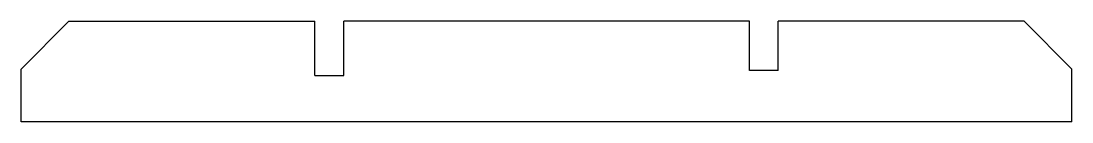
# Model space of a CAD drawing. Header units: millimetres. Extents: x 869 to 1089, y -1029 to -1008.
import ezdxf

# ---------------------------------------------------------------- set-up
doc = ezdxf.new("R2010")
doc.units = ezdxf.units.MM

msp = doc.modelspace()

# ---------------------------------------------------------------- linework, layer by layer
at = {"linetype": 'Continuous', "extrusion": (-2.44929e-16, -1.83697e-16, -1)}
for p, q in [((879.45, -1008.4, -63.54), (869.45, -1018.4, -63.54)), ((879.45, -1008.4, -63.54), (930.84, -1008.4, -63.54)), ((930.84, -1019.72, -63.54), (930.84, -1008.4, -63.54)), ((936.84, -1019.72, -63.54), (936.84, -1008.4, -63.54)), ((1021.59, -1008.4, -63.54), (936.84, -1008.4, -63.54)), ((1021.59, -1018.73, -63.54), (1021.59, -1008.4, -63.54)), ((1027.59, -1018.73, -63.54), (1027.59, -1008.4, -63.54)), ((1078.95, -1008.4, -63.54), (1027.59, -1008.4, -63.54)), ((1088.95, -1018.4, -63.54), (1078.95, -1008.4, -63.54)), ((869.45, -1029.43, -63.54), (869.45, -1018.4, -63.54)), ((1088.95, -1029.43, -63.54), (1088.95, -1018.4, -63.54)), ((930.84, -1019.72, -63.54), (936.84, -1019.72, -63.54)), ((1027.59, -1018.73, -63.54), (1021.59, -1018.73, -63.54)), ((1088.95, -1029.43, -63.54), (869.45, -1029.43, -63.54))]:
    msp.add_line(p, q, dxfattribs=at)

doc.saveas('drawing.dxf')
